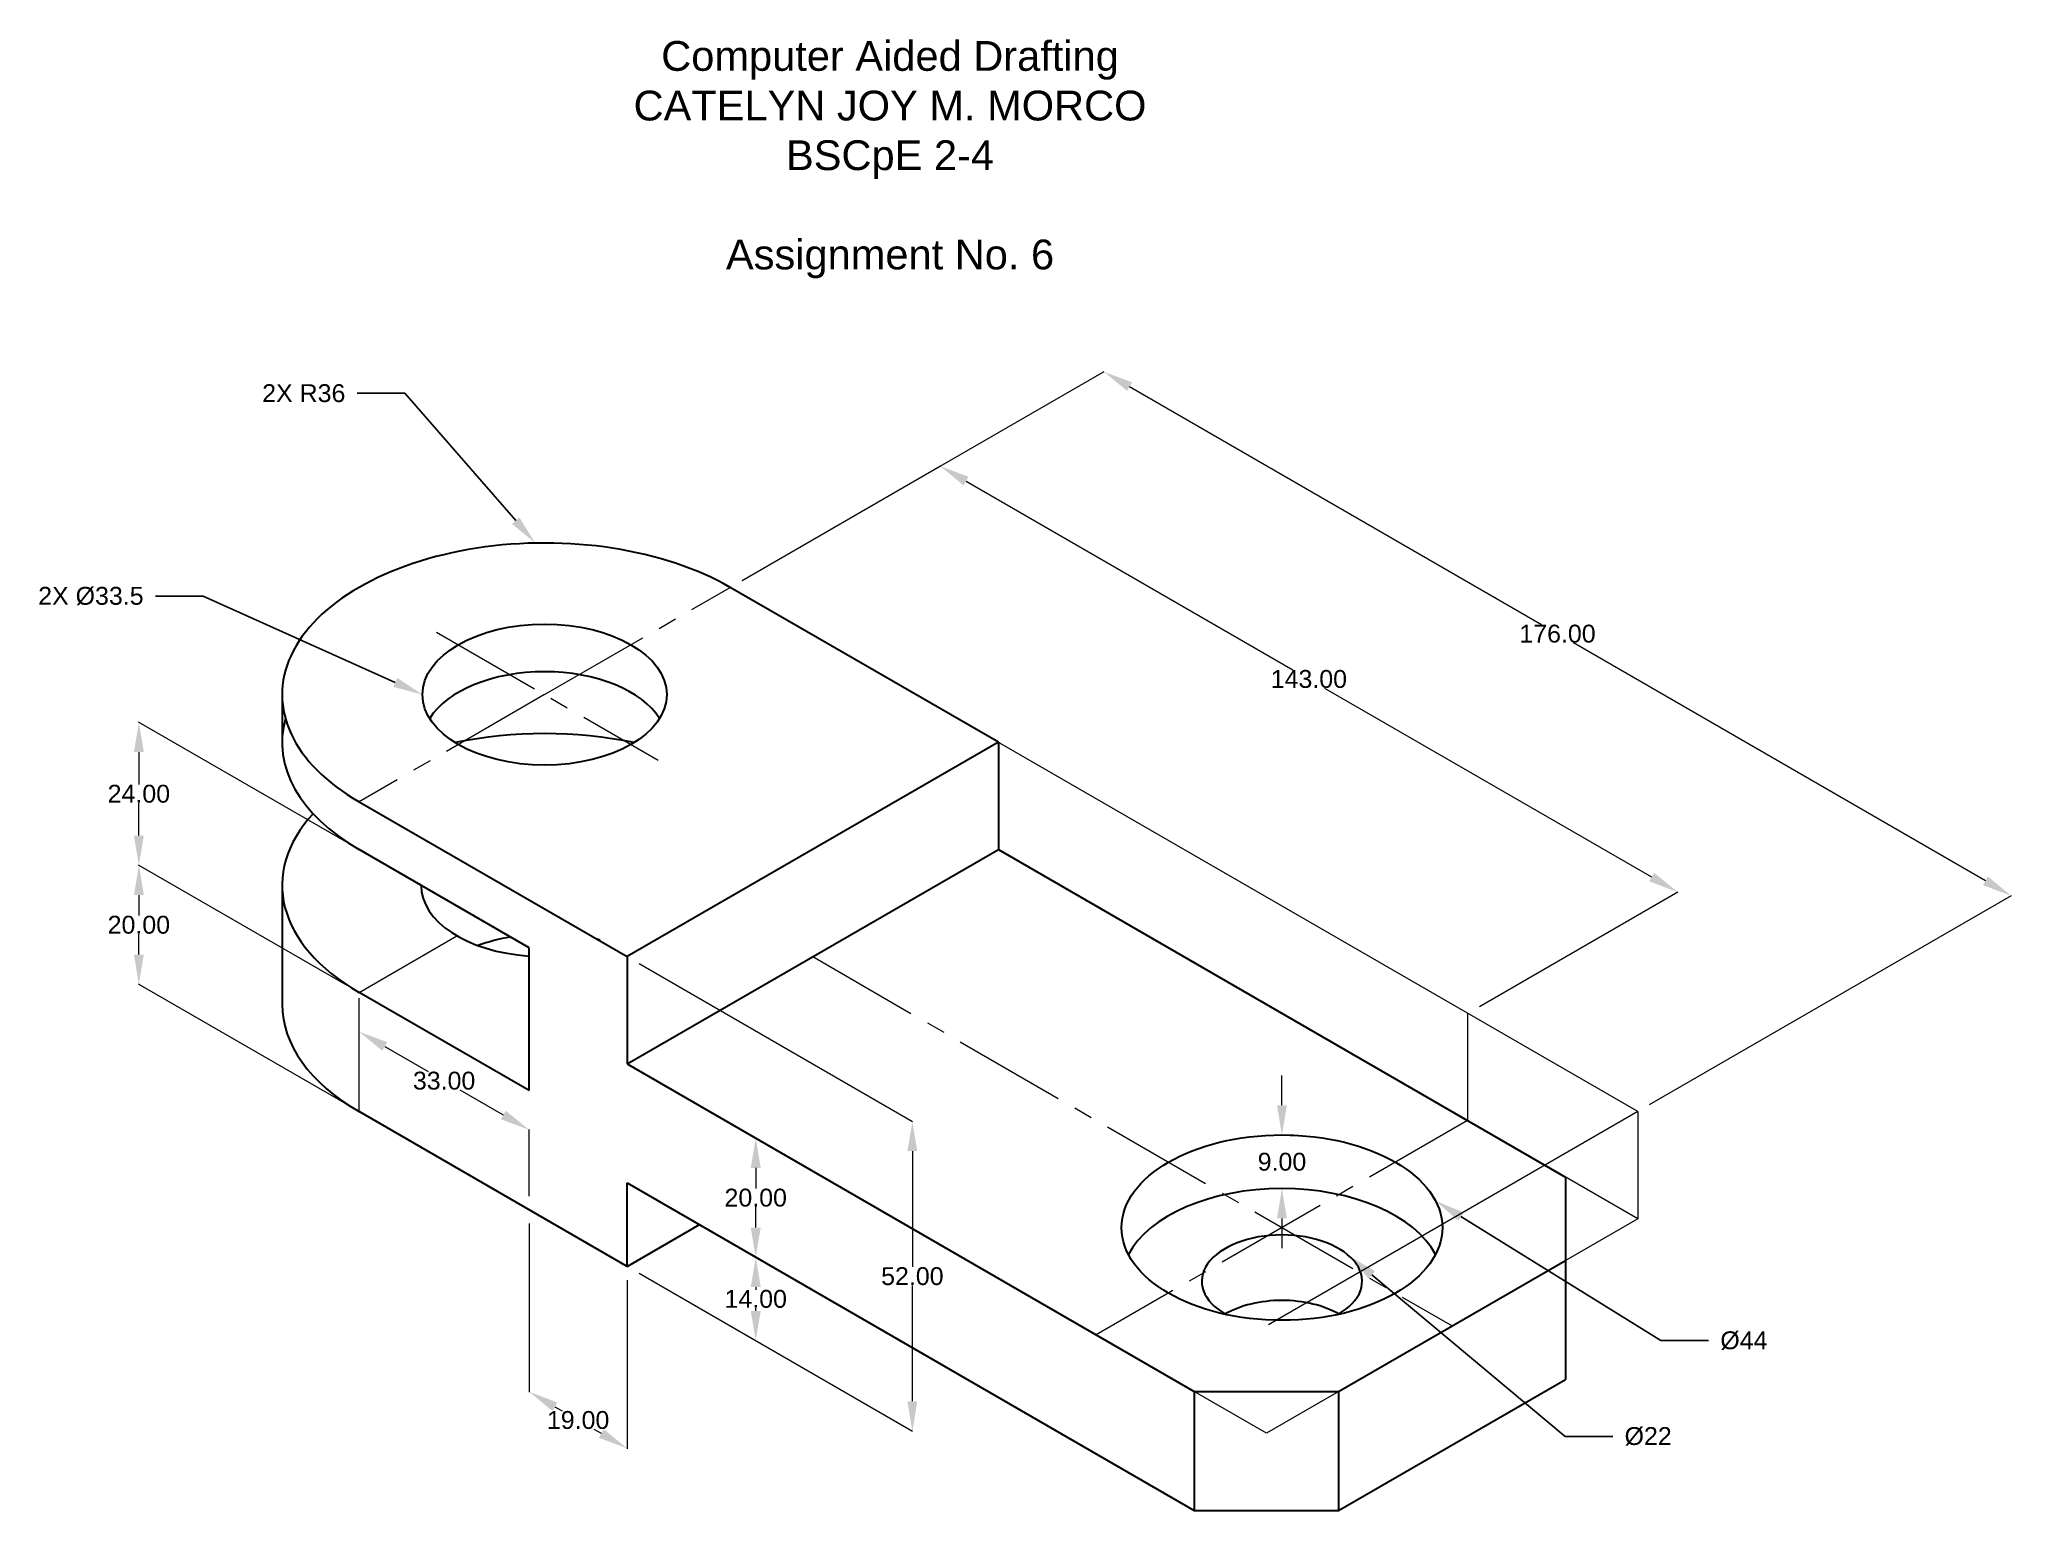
# Model space of a CAD drawing. Header units: inches. Extents: x 31 to 362, y -17 to 230.
import ezdxf
from ezdxf import colors
from ezdxf.entities.mleader import LeaderData, LeaderLine
from ezdxf.math import Vec2, Vec3

# ---------------------------------------------------------------- set-up
doc = ezdxf.new("R2010")
doc.units = ezdxf.units.IN
doc.header["$MEASUREMENT"] = 0
doc.header["$PDMODE"] = 35
doc.linetypes.add('CENTER2', pattern=[28.575, 19.05, -3.175, 3.175, -3.175])
for name, color, linetype, lineweight in [('centerlines', 4, 'CENTER2', 13), ('const lines', 5, 'Continuous', 9), ('dims', 3, 'Continuous', 13), ('Objectline', 7, 'Continuous', 30)]:
    doc.layers.add(name, color=color, linetype=linetype, lineweight=lineweight)
doc.styles.get("Standard").update_dxf_attribs({"font": 'arial.ttf'})
doc.dimstyles.new('Copy(3) of ISO-25', dxfattribs={"dimtxt": 3, "dimasz": 5, "dimexe": 0.049213, "dimexo": 2, "dimgap": 0.024606, "dimtad": 0, "dimtih": 1, "dimtoh": 1, "dimzin": 1, "dimdsep": 46, "dimtxsty": 'Standard', "dimcen": 0, "dimadec": 0, "dimazin": 0, "dimtfac": 1, "dimtofl": 0, "dimtmove": 1, "dimatfit": 1, "dimfxl": 0.03937, "dimlwd": 13, "dimlwe": 13, "dimarcsym": 0})

# ---------------------------------------------------------------- blocks, each defined once
blk = doc.blocks.new('*D0')
at = {"layer": 'Defpoints', "color": 0, "transparency": 16777216}
for p in [(147.15, 138.11), (362.31, 86.33), (299.57, 50.11)]:
    blk.add_point(p, dxfattribs=at)
at = {"layer": 'dims', "color": 0, "linetype": 'Continuous', "lineweight": 13, "transparency": 16777216}
for p, q in [((149.15, 139.26), (209.94, 174.36)), ((214.22, 171.83), (283.41, 131.89)), ((357.98, 88.83), (288.8, 128.78)), ((301.57, 51.26), (362.36, 86.36))]:
    blk.add_line(p, q, dxfattribs=at)
at = {"layer": 'dims', "color": 0, "transparency": 16777216}
for points in [[(214.64, 172.55), (213.81, 171.11), (209.89, 174.33)], [(358.4, 89.55), (357.57, 88.11), (362.31, 86.33)]]:
    blk.add_solid(points, dxfattribs=at)
at = {"layer": 'dims', "color": 0, "transparency": 16777216, "insert": (286.1, 130.33), "char_height": 3, "attachment_point": 5}
blk.add_mtext('176.00', dxfattribs=at)
blk = doc.blocks.new('*D1')
at = {"layer": 'Defpoints', "color": 0, "transparency": 16777216}
for p in [(147.15, 138.11), (306.26, 86.97), (270.99, 66.61)]:
    blk.add_point(p, dxfattribs=at)
at = {"layer": 'dims', "color": 0, "linetype": 'Continuous', "lineweight": 13, "transparency": 16777216}
for p, q in [((149.15, 139.26), (182.46, 158.5)), ((186.75, 155.97), (241.64, 124.28)), ((301.93, 89.47), (247.03, 121.16)), ((272.99, 67.76), (306.31, 87))]:
    blk.add_line(p, q, dxfattribs=at)
at = {"layer": 'dims', "color": 0, "transparency": 16777216}
for points in [[(187.16, 156.69), (186.33, 155.25), (182.42, 158.47)], [(302.34, 90.19), (301.51, 88.75), (306.26, 86.97)]]:
    blk.add_solid(points, dxfattribs=at)
at = {"layer": 'dims', "color": 0, "transparency": 16777216, "insert": (244.34, 122.72), "char_height": 3, "attachment_point": 5}
blk.add_mtext('143.00', dxfattribs=at)
blk = doc.blocks.new('*D2')
at = {"layer": 'Defpoints', "color": 0, "transparency": 16777216}
for p in [(113.38, 33.61), (129.83, 24.11), (113.38, 3.04)]:
    blk.add_point(p, dxfattribs=at)
at = {"layer": 'dims', "color": 0, "linetype": 'Continuous', "lineweight": 13, "transparency": 16777216}
for p, q in [((113.38, 31.3), (113.38, 2.98)), ((129.83, 21.8), (129.83, -6.52)), ((117.71, 0.54), (118.91, -0.15)), ((125.5, -3.96), (124.3, -3.27))]:
    blk.add_line(p, q, dxfattribs=at)
at = {"layer": 'dims', "color": 0, "transparency": 16777216}
for points in [[(118.12, 1.26), (117.29, -0.18), (113.38, 3.04)], [(125.92, -3.24), (125.08, -4.68), (129.83, -6.46)]]:
    blk.add_solid(points, dxfattribs=at)
at = {"layer": 'dims', "color": 0, "transparency": 16777216, "insert": (121.6, -1.71), "char_height": 3, "attachment_point": 5}
blk.add_mtext('19.00', dxfattribs=at)
blk = doc.blocks.new('*D3')
at = {"layer": 'Defpoints', "color": 0, "transparency": 16777216}
for p in [(129.83, 38.11), (129.83, 24.11), (151.43, 11.63)]:
    blk.add_point(p, dxfattribs=at)
at = {"layer": 'dims', "color": 0, "linetype": 'Continuous', "lineweight": 13, "transparency": 16777216}
for p, q in [((131.83, 36.95), (151.48, 25.61)), ((131.83, 22.95), (151.48, 11.61)), ((151.43, 20.63), (151.43, 20.19)), ((151.43, 16.63), (151.43, 17.08))]:
    blk.add_line(p, q, dxfattribs=at)
at = {"layer": 'dims', "color": 0, "transparency": 16777216}
for points in [[(150.6, 20.63), (152.27, 20.63), (151.43, 25.63)], [(150.6, 16.63), (152.27, 16.63), (151.43, 11.63)]]:
    blk.add_solid(points, dxfattribs=at)
at = {"layer": 'dims', "color": 0, "transparency": 16777216, "insert": (151.43, 18.63), "char_height": 3, "attachment_point": 5}
blk.add_mtext('14.00', dxfattribs=at)
blk = doc.blocks.new('*D5')
at = {"layer": 'Defpoints', "color": 0, "transparency": 16777216}
for p in [(129.83, 76.11), (129.83, 24.11), (177.74, -3.55)]:
    blk.add_point(p, dxfattribs=at)
at = {"layer": 'dims', "color": 0, "linetype": 'Continuous', "lineweight": 13, "transparency": 16777216}
for p, q in [((131.83, 74.95), (177.79, 48.42)), ((177.74, 43.45), (177.74, 24)), ((131.83, 22.95), (177.79, -3.58)), ((177.74, 1.45), (177.74, 20.89))]:
    blk.add_line(p, q, dxfattribs=at)
at = {"layer": 'dims', "color": 0, "transparency": 16777216}
for points in [[(176.91, 43.45), (178.57, 43.45), (177.74, 48.45)], [(176.91, 1.45), (178.57, 1.45), (177.74, -3.55)]]:
    blk.add_solid(points, dxfattribs=at)
at = {"layer": 'dims', "color": 0, "transparency": 16777216, "insert": (177.74, 22.45), "char_height": 3, "attachment_point": 5}
blk.add_mtext('52.00', dxfattribs=at)
blk = doc.blocks.new('*D6')
at = {"layer": 'Defpoints', "color": 0, "transparency": 16777216}
for p in [(84.8, 63.52), (84.8, 50.11), (113.38, 33.61)]:
    blk.add_point(p, dxfattribs=at)
at = {"layer": 'dims', "color": 0, "linetype": 'Continuous', "lineweight": 13, "transparency": 16777216}
for p, q in [((84.8, 52.42), (84.8, 63.57)), ((89.13, 61.02), (96.39, 56.82)), ((109.05, 49.52), (101.78, 53.71)), ((113.38, 35.92), (113.38, 47.07))]:
    blk.add_line(p, q, dxfattribs=at)
at = {"layer": 'dims', "color": 0, "transparency": 16777216}
for points in [[(89.54, 61.74), (88.71, 60.3), (84.8, 63.52)], [(109.46, 50.24), (108.63, 48.8), (113.38, 47.02)]]:
    blk.add_solid(points, dxfattribs=at)
at = {"layer": 'dims', "color": 0, "transparency": 16777216, "insert": (99.09, 55.27), "char_height": 3, "attachment_point": 5}
blk.add_mtext('33.00', dxfattribs=at)
blk = doc.blocks.new('*D7')
at = {"layer": 'Defpoints', "color": 0, "transparency": 16777216}
for p in [(47.82, 71.45), (84.8, 70.11), (84.8, 50.11)]:
    blk.add_point(p, dxfattribs=at)
at = {"layer": 'dims', "color": 0, "linetype": 'Continuous', "lineweight": 13, "transparency": 16777216}
for p, q in [((82.8, 71.26), (47.77, 91.48)), ((47.82, 86.45), (47.82, 83.01)), ((47.82, 76.45), (47.82, 79.9)), ((82.8, 51.26), (47.77, 71.48))]:
    blk.add_line(p, q, dxfattribs=at)
at = {"layer": 'dims', "color": 0, "transparency": 16777216}
for points in [[(46.99, 86.45), (48.66, 86.45), (47.82, 91.45)], [(46.99, 76.45), (48.66, 76.45), (47.82, 71.45)]]:
    blk.add_solid(points, dxfattribs=at)
at = {"layer": 'dims', "color": 0, "transparency": 16777216, "insert": (47.82, 81.45), "char_height": 3, "attachment_point": 5}
blk.add_mtext('20.00', dxfattribs=at)
blk = doc.blocks.new('*D8')
at = {"layer": 'Defpoints', "color": 0, "transparency": 16777216}
for p in [(47.82, 115.45), (84.8, 94.11), (84.8, 70.11)]:
    blk.add_point(p, dxfattribs=at)
at = {"layer": 'dims', "color": 0, "linetype": 'Continuous', "lineweight": 13, "transparency": 16777216}
for p, q in [((82.8, 95.26), (47.77, 115.48)), ((47.82, 110.45), (47.82, 105.01)), ((47.82, 96.45), (47.82, 101.9)), ((82.8, 71.26), (47.77, 91.48))]:
    blk.add_line(p, q, dxfattribs=at)
at = {"layer": 'dims', "color": 0, "transparency": 16777216}
for points in [[(46.99, 110.45), (48.66, 110.45), (47.82, 115.45)], [(46.99, 96.45), (48.66, 96.45), (47.82, 91.45)]]:
    blk.add_solid(points, dxfattribs=at)
at = {"layer": 'dims', "color": 0, "transparency": 16777216, "insert": (47.82, 103.45), "char_height": 3, "attachment_point": 5}
blk.add_mtext('24.00', dxfattribs=at)
blk = doc.blocks.new('*D27')
at = {"layer": 'Defpoints', "color": 0, "transparency": 16777216}
for p in [(129.83, 58.11), (129.83, 38.11), (151.43, 25.63)]:
    blk.add_point(p, dxfattribs=at)
at = {"layer": 'dims', "color": 0, "linetype": 'Continuous', "lineweight": 13, "transparency": 16777216}
for p, q in [((131.83, 56.95), (151.48, 45.61)), ((151.43, 40.63), (151.43, 37.19)), ((131.83, 36.95), (151.48, 25.61)), ((151.43, 30.63), (151.43, 34.08))]:
    blk.add_line(p, q, dxfattribs=at)
at = {"layer": 'dims', "color": 0, "transparency": 16777216}
for points in [[(150.6, 40.63), (152.27, 40.63), (151.43, 45.63)], [(150.6, 30.63), (152.27, 30.63), (151.43, 25.63)]]:
    blk.add_solid(points, dxfattribs=at)
at = {"layer": 'dims', "color": 0, "transparency": 16777216, "insert": (151.43, 35.63), "char_height": 3, "attachment_point": 5}
blk.add_mtext('20.00', dxfattribs=at)
blk = doc.blocks.new('*D35')
at = {"layer": 'Defpoints', "color": 0, "transparency": 16777216}
for p in [(239.82, 46.16), (239.82, 37.16), (239.82, 37.16)]:
    blk.add_point(p, dxfattribs=at)
at = {"layer": 'dims', "color": 0, "linetype": 'Continuous', "lineweight": 13, "transparency": 16777216}
for p, q in [((239.82, 51.16), (239.82, 56.16)), ((241.82, 46.16), (239.86, 46.16)), ((241.82, 37.16), (239.86, 37.16)), ((239.82, 32.16), (239.82, 27.16))]:
    blk.add_line(p, q, dxfattribs=at)
at = {"layer": 'dims', "color": 0, "transparency": 16777216}
for points in [[(238.98, 51.16), (240.65, 51.16), (239.82, 46.16)], [(238.98, 32.16), (240.65, 32.16), (239.82, 37.16)]]:
    blk.add_solid(points, dxfattribs=at)
at = {"layer": 'dims', "color": 0, "transparency": 16777216, "insert": (239.82, 41.66), "char_height": 3, "attachment_point": 5}
blk.add_mtext('9.00', dxfattribs=at)

msp = doc.modelspace()

# ---------------------------------------------------------------- linework, layer by layer
at = {"layer": 'centerlines'}
for p, q in [((115.974, 120.108), (147.151, 138.108)), ((97.787, 130.608), (135.026, 109.108)), ((115.974, 120.108), (84.797, 102.108)), ((84.797, 70.108), (101.251, 79.608)), ((161.007, 76.108), (268.394, 14.108)), ((84.797, 50.108), (84.797, 70.108)), ((270.992, 48.608), (208.638, 12.608))]:
    msp.add_line(p, q, dxfattribs=at)
at = {"layer": 'const lines'}
for p, q in [((299.571, 50.108), (147.151, 138.108)), ((299.571, 32.108), (192.184, 94.108)), ((270.992, 66.608), (270.992, 48.608)), ((299.571, 50.108), (237.565, 14.309)), ((299.571, 50.108), (299.571, 32.108)), ((299.571, 32.108), (237.217, -3.892)), ((237.217, -3.892), (225.096, 3.106))]:
    msp.add_line(p, q, dxfattribs=at)
at = {"layer": 'Objectline'}
for p, q in [((192.184, 112.108), (147.151, 138.108)), ((71.883, 120.108), (71.883, 112.108)), ((192.184, 112.108), (129.83, 76.108)), ((192.184, 112.108), (192.184, 94.108)), ((84.797, 102.108), (129.83, 76.108)), ((113.376, 77.608), (84.797, 94.108)), ((129.83, 58.108), (192.184, 94.108)), ((192.184, 94.108), (287.446, 39.108)), ((71.883, 88.108), (71.883, 68.108)), ((113.376, 53.608), (113.376, 77.608)), ((129.83, 76.108), (129.83, 58.108)), ((113.376, 53.608), (84.797, 70.108)), ((129.83, 58.108), (225.096, 3.106)), ((129.83, 24.108), (84.797, 50.108)), ((129.83, 24.108), (129.83, 38.108)), ((129.83, 38.108), (225.096, -16.894)), ((287.446, 39.108), (287.446, 5.108)), ((129.83, 24.108), (142.081, 31.181)), ((249.341, 3.107), (287.446, 25.107)), ((249.341, -16.893), (287.446, 5.108)), ((225.096, 3.106), (225.096, -16.894)), ((225.096, 3.106), (249.341, 3.106)), ((249.341, 3.107), (249.341, -16.893)), ((225.096, -16.894), (249.341, -16.893))]:
    msp.add_line(p, q, dxfattribs=at)
for centre, major_axis, start_param, end_param in [((115.974, 120.108), (-44.091, 0), 3.9269908, 7.0685835), ((115.974, 112.108), (-20.514, 0), 3.486089, 5.938689), ((115.974, 112.108), (-44.091, 0), 6.1253965, 7.0685835), ((115.974, 88.108), (-44.091, 0), 10.6479397, 11.3432089), ((115.974, 88.108), (-44.091, 0), 5.7923026, 7.0685835), ((115.757, 87.983), (-20.514, 0), 6.2752768, 7.7376271), ((115.757, 67.983), (-20.514, 0), 4.9827843, 5.2779154), ((114.285, 68.875), (-20.514, 0), 4.1468625, 4.1719416), ((114.285, 88.875), (-20.514, 0), 2.1304002, 2.1363228), ((115.974, 68.108), (-44.091, 0), 6.2831853, 7.0685835), ((239.815, 21.608), (-26.944, 0), 3.4350578, 5.9897202), ((239.815, 21.608), (-13.472, 0), 2.3409258, 7.0838521), ((239.815, 10.608), (-13.472, 0), 3.9201957, 5.5045823)]:
    msp.add_ellipse(centre, major_axis=major_axis, ratio=0.5773503, start_param=start_param, end_param=end_param, dxfattribs=at)
for centre, major_axis in [((115.974, 120.108), (-20.514, 0)), ((239.815, 30.608), (-26.944, 0))]:
    msp.add_ellipse(centre, major_axis=major_axis, ratio=0.5773503, dxfattribs=at)

# ---------------------------------------------------------------- texts
at = {"layer": 'Objectline', "insert": (81.375, 229.851), "char_height": 5, "attachment_point": 1}
msp.add_mtext_dynamic_manual_height_columns('\\pxqc;Computer Aided Drafting\\PCATELYN JOY M. MORCO\\PBSCpE 2-4\\P\\PAssignment No. 6', width=185.22793, gutter_width=0.492, heights=[0], dxfattribs=at)

# ---------------------------------------------------------------- dimensions: what is measured, and where the dimension line sits
at = {"layer": 'dims'}
for p1, p2, distance, picture, middle in [((147.151, 138.108), (299.571, 50.108), 62.744, '*D0', (286.104, 130.333)), ((147.151, 138.108), (270.992, 66.608), 35.265, '*D1', (244.336, 122.718)), ((84.797, 70.108), (84.797, 94.108), 36.973, '*D8', (47.824, 103.454)), ((84.797, 70.108), (84.797, 50.108), -36.973, '*D7', (47.824, 81.454)), ((113.376, 33.608), (84.797, 50.108), -11.613, '*D6', (99.086, 55.267)), ((129.83, 58.108), (129.83, 38.108), 21.605, '*D27', (151.435, 35.634)), ((239.815, 46.164), (239.815, 37.164), 0, '*D35', (239.815, 41.664)), ((129.83, 38.108), (129.83, 24.108), 21.605, '*D3', (151.435, 18.634)), ((129.83, 24.108), (113.376, 33.608), 26.472, '*D2', (121.603, -1.709))]:
    dim = msp.add_aligned_dim(p1=p1, p2=p2, distance=distance, dimstyle='Copy(3) of ISO-25', dxfattribs=at)
    dim.commit()
    dim.dimension.update_dxf_attribs({"geometry": picture, "text_midpoint": middle})
dim = msp.add_linear_dim(base=(177.739, -3.552), p1=(129.83, 76.108), p2=(129.83, 24.108), angle=90, dimstyle='Copy(3) of ISO-25', dxfattribs=at)
dim.commit()
dim.dimension.update_dxf_attribs({"geometry": '*D5', "text_midpoint": (177.739, 22.448)})

# ---------------------------------------------------------------- leaders
ml = msp.add_multileader_mtext('Standard', dxfattribs=at)
ml.set_content('2X R36', color=256)
ml.set_leader_properties()
ml.build(insert=Vec2(0, 0))
ml.multileader.update_dxf_attribs({"arrow_head_size": 5})
ctx = ml.context
ctx.base_point, ctx.char_height, ctx.arrow_head_size, ctx.plane_origin = Vec3(66.845, 170.7), 3, 5, Vec3(114.502, 146.456)
ctx.text_align_type = 2
notes = []
notes.append((ctx, [(0, (1, 1, 0), (92.509, 170.7), (-1, 0), 8, [(0, [(114.398, 145.547)], 0, [])])]))
ctx.mtext.insert, ctx.mtext.alignment, ctx.mtext.flow_direction = Vec3(82.509, 172.227), 3, 5
ml = msp.add_multileader_mtext('Standard', dxfattribs=at)
ml.set_content('2X %%C33.5', color=256)
ml.set_leader_properties()
ml.build(insert=Vec2(0, 0))
ml.multileader.update_dxf_attribs({"arrow_head_size": 5})
ctx = ml.context
ctx.base_point, ctx.char_height, ctx.arrow_head_size, ctx.plane_origin = Vec3(29.199, 136.636), 3, 5, Vec3(95.459, 120.108)
ctx.text_align_type = 2
notes.append((ctx, [(0, (1, 1, 0), (58.616, 136.636), (-1, 0), 8, [(0, [(95.459, 120.108)], 0, [])])]))
ctx.mtext.insert, ctx.mtext.alignment, ctx.mtext.flow_direction = Vec3(48.616, 138.197), 3, 5
ml = msp.add_multileader_mtext('Standard', dxfattribs=at)
ml.set_content('%%C44', color=256)
ml.set_leader_properties()
ml.build(insert=Vec2(0, 0))
ml.multileader.update_dxf_attribs({"arrow_head_size": 5})
ctx = ml.context
ctx.base_point, ctx.char_height, ctx.arrow_head_size, ctx.plane_origin = Vec3(311.452, 11.633), 3, 5, Vec3(265.608, 35.108)
notes.append((ctx, [(0, (1, 1, 0), (303.452, 11.633), (1, 0), 8, [(0, [(265.608, 35.108)], 0, [])])]))
ctx.mtext.insert, ctx.mtext.flow_direction = Vec3(313.452, 13.194), 5
ml = msp.add_multileader_mtext('Standard', dxfattribs=at)
ml.set_content('%%C22', color=256)
ml.set_leader_properties()
ml.build(insert=Vec2(0, 0))
ml.multileader.update_dxf_attribs({"arrow_head_size": 5})
ctx = ml.context
ctx.base_point, ctx.char_height, ctx.arrow_head_size, ctx.plane_origin = Vec3(295.365, -4.443), 3, 5, Vec3(251.082, 25.873)
notes.append((ctx, [(0, (1, 1, 0), (287.365, -4.443), (1, 0), 8, [(0, [(251.082, 25.873)], 0, [])])]))
ctx.mtext.insert, ctx.mtext.flow_direction = Vec3(297.365, -2.883), 5
for ctx, leaders in notes:
    for number, flags, end, landing, length, lines in leaders:
        leader = LeaderData()
        leader.index, (leader.has_last_leader_line, leader.has_dogleg_vector, leader.attachment_direction) = number, flags
        leader.last_leader_point, leader.dogleg_vector, leader.dogleg_length = Vec3(end), Vec3(landing), length
        for number, points, colour, breaks in lines:
            line = LeaderLine()
            line.index, line.vertices, line.color, line.breaks = number, Vec3.list(points), colors.encode_raw_color(colour), breaks
            leader.lines.append(line)
        ctx.leaders.append(leader)

doc.saveas('drawing.dxf')
